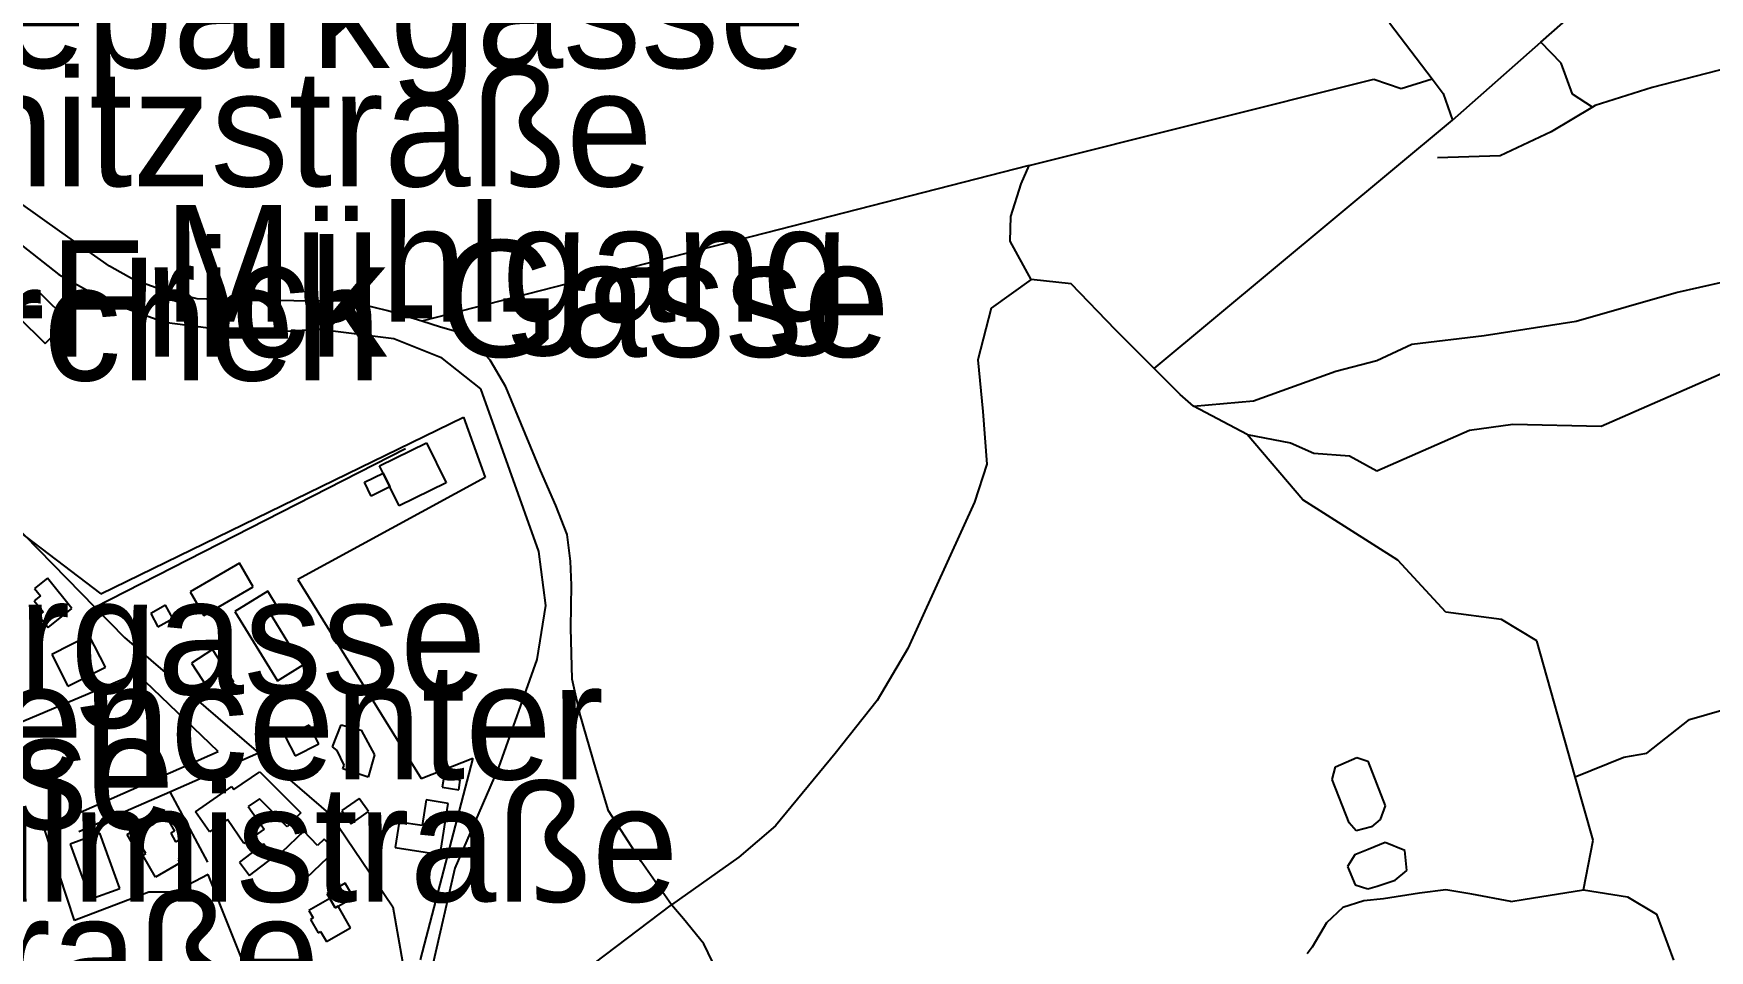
# Model space of a CAD drawing. Extents: x -3657 to 4700, y -7332 to 8131.
# Drawn here: x 1614 to 2238, y -146 to 196 of the extents above; entities that cross this region are included whole.
import ezdxf

# ---------------------------------------------------------------- set-up
doc = ezdxf.new("R2010")
doc.units = 0
for name, color, linetype in [('OSM_BUILDING_DETACHED', 9, 'CONTINUOUS'), ('OSM_BUILDING_YES', 9, 'CONTINUOUS'), ('OSM_HIGHWAY_CYCLEWAY', 8, 'CONTINUOUS'), ('OSM_HIGHWAY_PATH', 8, 'CONTINUOUS'), ('OSM_HIGHWAY_SERVICE', 8, 'CONTINUOUS'), ('OSM_HIGHWAY_TRACK', 8, 'CONTINUOUS'), ('OSM_HIGHWAY_UNCLASSIFIED', 8, 'CONTINUOUS'), ('OSM_LABELS', 8, 'CONTINUOUS'), ('OSM_LANDUSE_RESIDENTIAL', 3, 'CONTINUOUS'), ('OSM_NATURAL_WATER', 4, 'CONTINUOUS'), ('OSM_WATERWAY_CANAL', 4, 'CONTINUOUS')]:
    doc.layers.add(name, color=color, linetype=linetype)

msp = doc.modelspace()

# ---------------------------------------------------------------- linework, layer by layer
at = {"layer": 'OSM_BUILDING_DETACHED'}
for p, q in [((1742.782789, 34.786666), (1760.257388, 43.370914)), ((1760.257388, 43.370914), (1767.606731, 28.404077)), ((1744.132823, 32.05127), (1742.782789, 34.786666)), ((1746.635695, 26.947423), (1744.132823, 32.05127)), ((1750.124548, 19.830948), (1746.635695, 26.947423)), ((1767.606731, 28.404077), (1750.124548, 19.830948)), ((1651.738915, -99.514567), (1659.202025, -95.211323)), ((1652.322918, -100.526441), (1651.738915, -99.514567)), ((1659.202025, -95.211323), (1659.778444, -96.212077)), ((1659.778444, -96.212077), (1662.637786, -94.566393)), ((1662.637786, -94.566393), (1666.505861, -101.271447)), ((1648.902326, -102.494591), (1652.322918, -100.526441)), ((1652.770402, -109.199645), (1648.902326, -102.494591)), ((1666.505861, -101.271447), (1665.11032, -102.07205)), ((1665.11032, -102.07205), (1666.915422, -105.207747)), ((1666.915422, -105.207747), (1667.742128, -104.729609)), ((1667.742128, -104.729609), (1670.866926, -110.144802)), ((1654.894051, -107.976501), (1652.770402, -109.199645)), ((1654.787868, -110.233758), (1655.842108, -109.622186)), ((1659.48265, -118.373226), (1654.787868, -110.233758)), ((1655.842108, -109.622186), (1654.894051, -107.976501)), ((1670.866926, -110.144802), (1667.908986, -111.857204)), ((1667.908986, -111.857204), (1668.621926, -113.102587)), ((1668.621926, -113.102587), (1659.48265, -118.373226))]:
    msp.add_line(p, q, dxfattribs=at)
at = {"layer": 'OSM_BUILDING_YES'}
for p, q in [((1614.939108, 97.267095), (1613.78627, 98.468)), ((1616.630443, 98.990616), (1614.939108, 97.267095)), ((1626.846713, 88.905236), (1616.630443, 98.990616)), ((1608.242029, 90.35077), (1618.382454, 80.332108)), ((1618.382454, 80.332108), (1626.846713, 88.905236)), ((1737.200625, 28.648706), (1744.132823, 32.05127)), ((1744.132823, 32.05127), (1746.635695, 26.947423)), ((1739.703498, 23.544859), (1737.200625, 28.648706)), ((1746.635695, 26.947423), (1739.703498, 23.544859)), ((1690.707877, -1.496239), (1672.323143, -12.159832)), ((1695.827389, -10.313997), (1690.707877, -1.496239)), ((1619.338096, -7.022627), (1614.491625, -10.90333)), ((1614.491625, -10.90333), (1616.630443, -13.583127)), ((1628.348436, -18.286673), (1619.338096, -7.022627)), ((1672.323143, -12.159832), (1677.442654, -20.97759)), ((1677.442654, -20.97759), (1695.827389, -10.313997)), ((1701.273032, -11.892965), (1689.001374, -19.409742)), ((1704.905989, -17.819654), (1701.273032, -11.892965)), ((1616.630443, -13.583127), (1614.294429, -15.462322)), ((1614.294429, -15.462322), (1617.624008, -19.632131)), ((1619.489785, -25.36979), (1628.348436, -18.286673)), ((1663.244543, -17.130246), (1657.677548, -20.210345)), ((1665.967364, -22.045061), (1663.244543, -17.130246)), ((1701.841867, -19.698848), (1704.905989, -17.819654)), ((1617.624008, -19.632131), (1615.963011, -20.955351)), ((1615.963011, -20.955351), (1619.489785, -25.36979)), ((1657.677548, -20.210345), (1660.392785, -25.125161)), ((1660.392785, -25.125161), (1665.967364, -22.045061)), ((1689.001374, -19.409742), (1704.814975, -45.240323)), ((1711.398288, -35.299497), (1701.841867, -19.698848)), ((1634.825566, -28.349814), (1620.854988, -35.44405)), ((1640.847628, -40.203193), (1634.825566, -28.349814)), ((1620.854988, -35.44405), (1626.87705, -47.308549)), ((1680.658466, -33.620453), (1672.86164, -38.668703)), ((1688.55389, -45.818537), (1680.658466, -33.620453)), ((1712.808998, -34.443296), (1711.398288, -35.299497)), ((1715.433221, -38.73542), (1712.808998, -34.443296)), ((1626.87705, -47.308549), (1640.847628, -40.203193)), ((1672.86164, -38.668703), (1680.74948, -50.866786)), ((1704.814975, -45.240323), (1715.433221, -38.73542)), ((1680.74948, -50.866786), (1688.55389, -45.818537)), ((1716.677073, -61.74165), (1707.84876, -66.233925)), ((1720.24177, -68.746931), (1716.677073, -61.74165)), ((1725.270268, -69.836641), (1728.539171, -61.608216)), ((1728.539171, -61.608216), (1735.949189, -63.631964)), ((1707.84876, -66.233925), (1711.413457, -73.239206)), ((1735.949189, -63.631964), (1740.917012, -72.883382)), ((1711.413457, -73.239206), (1720.24177, -68.746931)), ((1727.120876, -71.17098), (1725.270268, -69.836641)), ((1729.661671, -76.664009), (1727.120876, -71.17098)), ((1740.917012, -72.883382), (1738.649258, -81.200762)), ((1688.675242, -85.804232), (1698.322677, -79.121417)), ((1698.322677, -79.121417), (1713.575028, -94.3996)), ((1729.191434, -78.109543), (1729.661671, -76.664009)), ((1738.649258, -81.200762), (1729.191434, -78.109543)), ((1674.378532, -94.021537), (1687.894042, -84.670044)), ((1687.894042, -84.670044), (1688.675242, -85.804232)), ((1766.734518, -81.24524), (1766.135346, -84.847956)), ((1766.135346, -84.847956), (1772.293928, -85.870949)), ((1772.893101, -82.268234), (1766.734518, -81.24524)), ((1772.293928, -85.870949), (1772.893101, -82.268234)), ((1698.148234, -89.217917), (1693.984365, -92.097865)), ((1693.984365, -92.097865), (1699.854738, -100.582038)), ((1708.470686, -99.592403), (1698.148234, -89.217917)), ((1735.259003, -89.084483), (1728.812211, -93.621236)), ((1738.702349, -93.988179), (1735.259003, -89.084483)), ((1760.128452, -89.651577), (1758.657067, -99.180982)), ((1768.350008, -90.930318), (1760.128452, -89.651577)), ((1765.407237, -109.933531), (1768.350008, -90.930318)), ((1679.581472, -101.538314), (1674.378532, -94.021537)), ((1686.202707, -96.957083), (1679.581472, -101.538314)), ((1692.323368, -105.79708), (1686.202707, -96.957083)), ((1713.575028, -94.3996), (1708.470686, -99.592403)), ((1728.812211, -93.621236), (1732.263141, -98.524932)), ((1732.263141, -98.524932), (1738.702349, -93.988179)), ((1750.086625, -97.857762), (1748.622824, -107.34269)), ((1758.657067, -99.180982), (1750.086625, -97.857762)), ((1638.693641, -102.07205), (1627.741679, -106.052828)), ((1646.141582, -122.576395), (1638.693641, -102.07205)), ((1699.854738, -100.582038), (1692.323368, -105.79708)), ((1714.621684, -101.215849), (1706.30153, -109.210764)), ((1719.801871, -106.608803), (1714.621684, -101.215849)), ((1722.289574, -104.218112), (1719.801871, -106.608803)), ((1726.324508, -108.42128), (1722.289574, -104.218112)), ((1627.741679, -106.052828), (1635.197205, -126.557173)), ((1699.68788, -106.041709), (1690.753384, -112.857958)), ((1694.492524, -117.761654), (1703.427019, -110.956525)), ((1703.427019, -110.956525), (1699.68788, -106.041709)), ((1706.30153, -109.210764), (1715.524235, -118.806887)), ((1715.524235, -118.806887), (1726.324508, -108.42128)), ((1748.622824, -107.34269), (1765.407237, -109.933531)), ((1690.753384, -112.857958), (1694.492524, -117.761654)), ((1635.197205, -126.557173), (1646.141582, -122.576395)), ((1730.086401, -120.663842), (1723.252801, -124.589023)), ((1723.252801, -124.589023), (1724.276703, -126.368142)), ((1733.097432, -125.912242), (1730.086401, -120.663842)), ((1724.276703, -126.368142), (1716.555722, -130.7937)), ((1716.555722, -130.7937), (1718.140874, -133.562453)), ((1724.276703, -126.368142), (1726.263832, -129.837423)), ((1726.263832, -129.837423), (1724.276703, -126.368142)), ((1726.263832, -129.837423), (1727.401501, -129.181373)), ((1727.401501, -129.181373), (1726.263832, -129.837423)), ((1727.401501, -129.181373), (1733.097432, -125.912242)), ((1732.005269, -137.209647), (1727.401501, -129.181373)), ((1718.140874, -133.562453), (1717.116972, -134.151786)), ((1717.116972, -134.151786), (1719.95356, -139.11108)), ((1719.95356, -139.11108), (1720.886449, -138.577345)), ((1720.886449, -138.577345), (1723.048021, -142.346853)), ((1723.048021, -142.346853), (1732.005269, -137.209647))]:
    msp.add_line(p, q, dxfattribs=at)
at = {"layer": 'OSM_HIGHWAY_CYCLEWAY'}
for p, q in [((1624.692726, 121.574306), (1588.454169, 147.33817)), ((1642.394858, 109.164952), (1624.692726, 121.574306)), ((1651.344523, 104.083344), (1642.394858, 109.164952)), ((1662.819813, 99.958012), (1651.344523, 104.083344)), ((1674.939782, 96.966869), (1662.819813, 99.958012)), ((1692.437135, 96.355297), (1674.939782, 96.966869)), ((1729.45689, 96.088429), (1692.437135, 96.355297)), ((1735.767162, 94.932001), (1729.45689, 96.088429)), ((1745.937925, 92.485713), (1735.767162, 94.932001)), ((1758.603975, 88.593891), (1745.937925, 92.485713)), ((1765.558927, 86.392231), (1758.603975, 88.593891)), ((1771.163843, 84.757666), (1765.558927, 86.392231)), ((1778.285653, 80.27651), (1771.163843, 84.757666)), ((1783.981583, 74.183028), (1778.285653, 80.27651)), ((1789.867125, 64.208843), (1783.981583, 74.183028)), ((1802.700034, 33.085383), (1789.867125, 64.208843)), ((1808.395964, 20.064457), (1802.700034, 33.085383)), ((1812.643263, 9.245191), (1808.395964, 20.064457)), ((1813.887114, -0.684516), (1812.643263, 9.245191)), ((1814.296675, -9.635708), (1813.887114, -0.684516)), ((1814.069141, -25.492104), (1814.296675, -9.635708)), ((1814.493871, -44.628751), (1814.069141, -25.492104)), ((1817.345629, -57.438407), (1814.493871, -44.628751)), ((1823.420782, -78.376411), (1817.345629, -57.438407)), ((1827.986628, -93.732431), (1823.420782, -78.376411)), ((1840.129351, -112.568851), (1827.986628, -93.732431)), ((1851.490874, -128.680996), (1840.129351, -112.568851)), ((1855.996044, -133.929397), (1851.490874, -128.680996)), ((1863.550167, -143.26977), (1855.996044, -133.929397)), ((1876.951911, -171.157458), (1863.550167, -143.26977))]:
    msp.add_line(p, q, dxfattribs=at)
at = {"layer": 'OSM_HIGHWAY_PATH'}
for p, q in [((2174.952982, 192.538908), (2241.127408, 250.960723)), ((2142.127433, 163.550391), (2174.952982, 192.538908)), ((2182.51469, 184.677427), (2174.952982, 192.538908)), ((2186.724066, 173.135393), (2182.51469, 184.677427)), ((2244.805871, 183.031742), (2216.409648, 175.703996)), ((2216.409648, 175.703996), (2195.157987, 168.921106)), ((2194.156838, 168.320653), (2186.724066, 173.135393)), ((2195.157987, 168.921106), (2194.156838, 168.320653)), ((2031.090919, 70.980614), (2142.127433, 163.550391)), ((2194.156838, 168.320653), (2178.851395, 159.213789)), ((2178.851395, 159.213789), (2159.791644, 150.229238)), ((2159.791644, 150.229238), (2136.530101, 149.495352)), ((1981.609893, 139.788035), (1984.552664, 146.604284)), ((1977.749402, 127.578832), (1981.609893, 139.788035)), ((1977.544622, 118.427489), (1977.749402, 127.578832)), ((1985.303526, 104.216778), (1977.544622, 118.427489))]:
    msp.add_line(p, q, dxfattribs=at)
at = {"layer": 'OSM_HIGHWAY_SERVICE'}
for p, q in [((1636.949215, -17.90861), (1752.452977, 41.224852)), ((1664.769019, -86.593716), (1697.822102, -72.138376)), ((1630.995413, -101.371522), (1664.769019, -86.593716)), ((1664.769019, -86.593716), (1678.800273, -112.769002)), ((1776.685331, -185.279214), (1851.490874, -128.680996))]:
    msp.add_line(p, q, dxfattribs=at)
at = {"layer": 'OSM_HIGHWAY_TRACK'}
for p, q in [((2118.699032, 199.710981), (2134.482296, 178.873052)), ((1984.552664, 146.604284), (2112.843828, 178.806335)), ((2112.843828, 178.806335), (2123.044929, 175.325933)), ((2123.044929, 175.325933), (2134.482296, 178.873052)), ((2134.482296, 178.873052), (2138.562737, 173.480098)), ((2138.562737, 173.480098), (2142.127433, 163.550391)), ((1984.552664, 146.604284), (1758.603975, 88.593891)), ((2225.382066, 99.279723), (2258.222784, 106.729783)), ((1985.303526, 104.216778), (1970.437981, 93.542065)), ((2000.161486, 102.537734), (1985.303526, 104.216778)), ((2016.695611, 85.380357), (2000.161486, 102.537734)), ((2188.165114, 88.60501), (2225.382066, 99.279723)), ((1970.437981, 93.542065), (1965.417068, 74.283104)), ((2153.860595, 83.267654), (2188.165114, 88.60501)), ((2031.090919, 70.980614), (2016.695611, 85.380357)), ((2127.004017, 80.031881), (2153.860595, 83.267654)), ((2113.898068, 74.038475), (2127.004017, 80.031881)), ((1965.417068, 74.283104), (1967.305599, 55.035262)), ((2040.768692, 61.306656), (2031.090919, 70.980614)), ((2068.10309, 58.993801), (2098.683639, 70.002099)), ((2098.683639, 70.002099), (2113.898068, 74.038475)), ((2197.410572, 49.575591), (2243.364824, 69.657395)), ((2045.706176, 56.947815), (2040.768692, 61.306656)), ((2045.706176, 56.947815), (2068.10309, 58.993801)), ((2065.683647, 46.484372), (2045.706176, 56.947815)), ((1967.305599, 55.035262), (1968.7694, 35.35376)), ((2148.369445, 48.029981), (2164.592608, 50.353955)), ((2164.592608, 50.353955), (2197.410572, 49.575591)), ((2086.434734, 22.121563), (2065.683647, 46.484372)), ((2065.683647, 46.484372), (2081.785459, 43.281958)), ((2113.966328, 32.907471), (2148.369445, 48.029981)), ((2081.785459, 43.281958), (2090.446914, 39.534689)), ((2090.446914, 39.534689), (2103.719721, 38.456098)), ((2103.719721, 38.456098), (2113.966328, 32.907471)), ((1968.7694, 35.35376), (1964.211139, 21.298721)), ((1964.211139, 21.298721), (1939.394781, -33.220152)), ((2121.763155, -0.362051), (2086.434734, 22.121563)), ((2139.556301, -19.687729), (2121.763155, -0.362051)), ((2160.277049, -22.412005), (2139.556301, -19.687729)), ((2173.466428, -30.362442), (2160.277049, -22.412005)), ((2187.740384, -81.03397), (2173.466428, -30.362442)), ((1939.394781, -33.220152), (1928.010505, -52.556949)), ((1928.010505, -52.556949), (1912.356176, -72.282929)), ((2230.296797, -59.651186), (2243.160043, -55.926156)), ((2214.437688, -72.216212), (2230.296797, -59.651186)), ((1912.356176, -72.282929), (1890.156458, -99.336655)), ((2187.740384, -81.03397), (2205.867247, -73.650627)), ((2205.867247, -73.650627), (2214.437688, -72.216212)), ((2194.391957, -104.662892), (2187.740384, -81.03397)), ((1890.156458, -99.336655), (1876.557519, -110.934286)), ((2190.834844, -123.087891), (2194.391957, -104.662892)), ((1876.557519, -110.934286), (1851.490874, -128.680996)), ((2129.802684, -124.355513), (2116.378187, -126.4015)), ((2139.579054, -123.154608), (2129.802684, -124.355513)), ((2149.332672, -124.766935), (2139.579054, -123.154608)), ((2168.422761, -126.668368), (2190.834844, -123.087891)), ((2190.834844, -123.087891), (2207.209696, -125.74545)), ((2101.345785, -129.648392), (2095.240293, -135.341572)), ((2109.066766, -127.213223), (2101.345785, -129.648392)), ((2116.378187, -126.4015), (2109.066766, -127.213223)), ((2163.781071, -127.413374), (2149.332672, -124.766935)), ((2163.781071, -127.413374), (2168.422761, -126.668368)), ((2207.209696, -125.74545), (2218.025138, -132.228114)), ((2095.240293, -135.341572), (2089.93117, -144.504034)), ((2218.025138, -132.228114), (2224.365748, -149.240938)), ((2089.93117, -144.504034), (2088.004717, -146.905845))]:
    msp.add_line(p, q, dxfattribs=at)
at = {"layer": 'OSM_HIGHWAY_UNCLASSIFIED'}
for p, q in [((1563.554383, 57.059009), (1636.949215, -17.90861)), ((1636.949215, -17.90861), (1647.908762, -29.09482)), ((1647.908762, -29.09482), (1697.822102, -72.138376)), ((1697.822102, -72.138376), (1724.648342, -95.266921)), ((1724.648342, -95.266921), (1747.727858, -129.4816)), ((1747.727858, -129.4816), (1751.77796, -151.976333))]:
    msp.add_line(p, q, dxfattribs=at)
at = {"layer": 'OSM_LANDUSE_RESIDENTIAL'}
for p, q in [((1639.13354, -12.87148), (1774.091446, 52.855841)), ((1774.091446, 52.855841), (1782.153728, 30.438944)), ((1582.659641, 30.072001), (1639.13354, -12.87148)), ((1782.153728, 30.438944), (1712.376683, -7.60084)), ((1712.376683, -7.60084), (1758.338519, -81.634423)), ((1652.558037, -42.571645), (1599.262027, -64.955184)), ((1682.744193, -71.649118), (1652.558037, -42.571645)), ((1618.056322, -100.126139), (1682.744193, -71.649118)), ((1777.542375, -74.084287), (1757.936543, -149.174221)), ((1758.338519, -81.634423), (1777.542375, -74.084287)), ((1629.364754, -134.529849), (1618.056322, -100.126139)), ((1679.103651, -117.439189), (1666.596875, -123.955212)), ((1697.71592, -164.230014), (1679.103651, -117.439189)), ((1657.032869, -123.944092), (1629.364754, -134.529849)), ((1666.596875, -123.955212), (1657.032869, -123.944092))]:
    msp.add_line(p, q, dxfattribs=at)
at = {"layer": 'OSM_NATURAL_WATER'}
for p, q in [((2098.554703, -77.275581), (2106.495634, -73.828539)), ((2106.495634, -73.828539), (2110.56849, -75.240714)), ((2097.363942, -82.045844), (2098.554703, -77.275581)), ((2110.56849, -75.240714), (2117.015282, -91.864356)), ((2103.613539, -98.12463), (2097.363942, -82.045844)), ((2117.015282, -91.864356), (2115.225349, -96.934844)), ((2106.290853, -101.104654), (2103.613539, -98.12463)), ((2111.948862, -99.614642), (2106.290853, -101.104654)), ((2115.225349, -96.934844), (2111.948862, -99.614642)), ((2117.022866, -105.519093), (2110.697425, -108.043218)), ((2124.326703, -108.4324), (2117.022866, -105.519093)), ((2105.782695, -110.044726), (2103.014366, -114.370209)), ((2110.697425, -108.043218), (2105.782695, -110.044726)), ((2125.100318, -115.926938), (2124.326703, -108.4324)), ((2103.014366, -114.370209), (2105.934384, -121.275414)), ((2120.822681, -119.529654), (2125.100318, -115.926938)), ((2105.934384, -121.275414), (2110.606412, -122.743187)), ((2110.606412, -122.743187), (2114.102849, -121.764672)), ((2114.102849, -121.764672), (2120.822681, -119.529654))]:
    msp.add_line(p, q, dxfattribs=at)
at = {"layer": 'OSM_WATERWAY_CANAL'}
for p, q in [((1557.145513, 158.335349), (1623.448874, 105.995897)), ((1623.448874, 105.995897), (1641.826024, 95.8438)), ((1641.826024, 95.8438), (1662.797059, 88.327023)), ((1662.797059, 88.327023), (1694.522861, 84.146094)), ((1694.522861, 84.146094), (1720.529979, 85.691703)), ((1720.529979, 85.691703), (1748.107081, 82.211302)), ((1748.107081, 82.211302), (1765.475497, 75.22826)), ((1765.475497, 75.22826), (1780.462393, 63.474957)), ((1780.462393, 63.474957), (1801.97951, 2.884841)), ((1801.97951, 2.884841), (1804.558227, -17.219202)), ((1804.558227, -17.219202), (1801.41826, -37.312125)), ((1801.41826, -37.312125), (1787.045706, -77.52021)), ((1787.045706, -77.52021), (1770.890803, -114.992901)), ((1770.890803, -114.992901), (1762.350699, -152.454471))]:
    msp.add_line(p, q, dxfattribs=at)

# ---------------------------------------------------------------- texts
at = {"layer": 'OSM_LABELS'}
for s, p in [('Untere Seeparkgasse', (1339.934124, 182.942786)), ('Wagnitzstraße', (1470.243891, 138.861219)), ('Mühlgang', (1662.503185, 88.432358)), ('Franz-Frick-Gasse', (1452.112953, 75.373729)), ('Gästehaus Feldkirchen', (1146.569798, 66.575071)), ('Auenbruggergasse', (1292.061003, -50.271894)), ('Neuhold Gartencenter', (1255.010067, -81.989011)), ('Nagergasse', (1353.479016, -100.508601)), ('Kulmistraße', (1544.384452, -127.545606)), ('Kulmistraße', (1410.90705, -168.50533))]:
    msp.add_text(s, height=43.418293, dxfattribs=at).set_placement(p)

doc.saveas('drawing.dxf')
